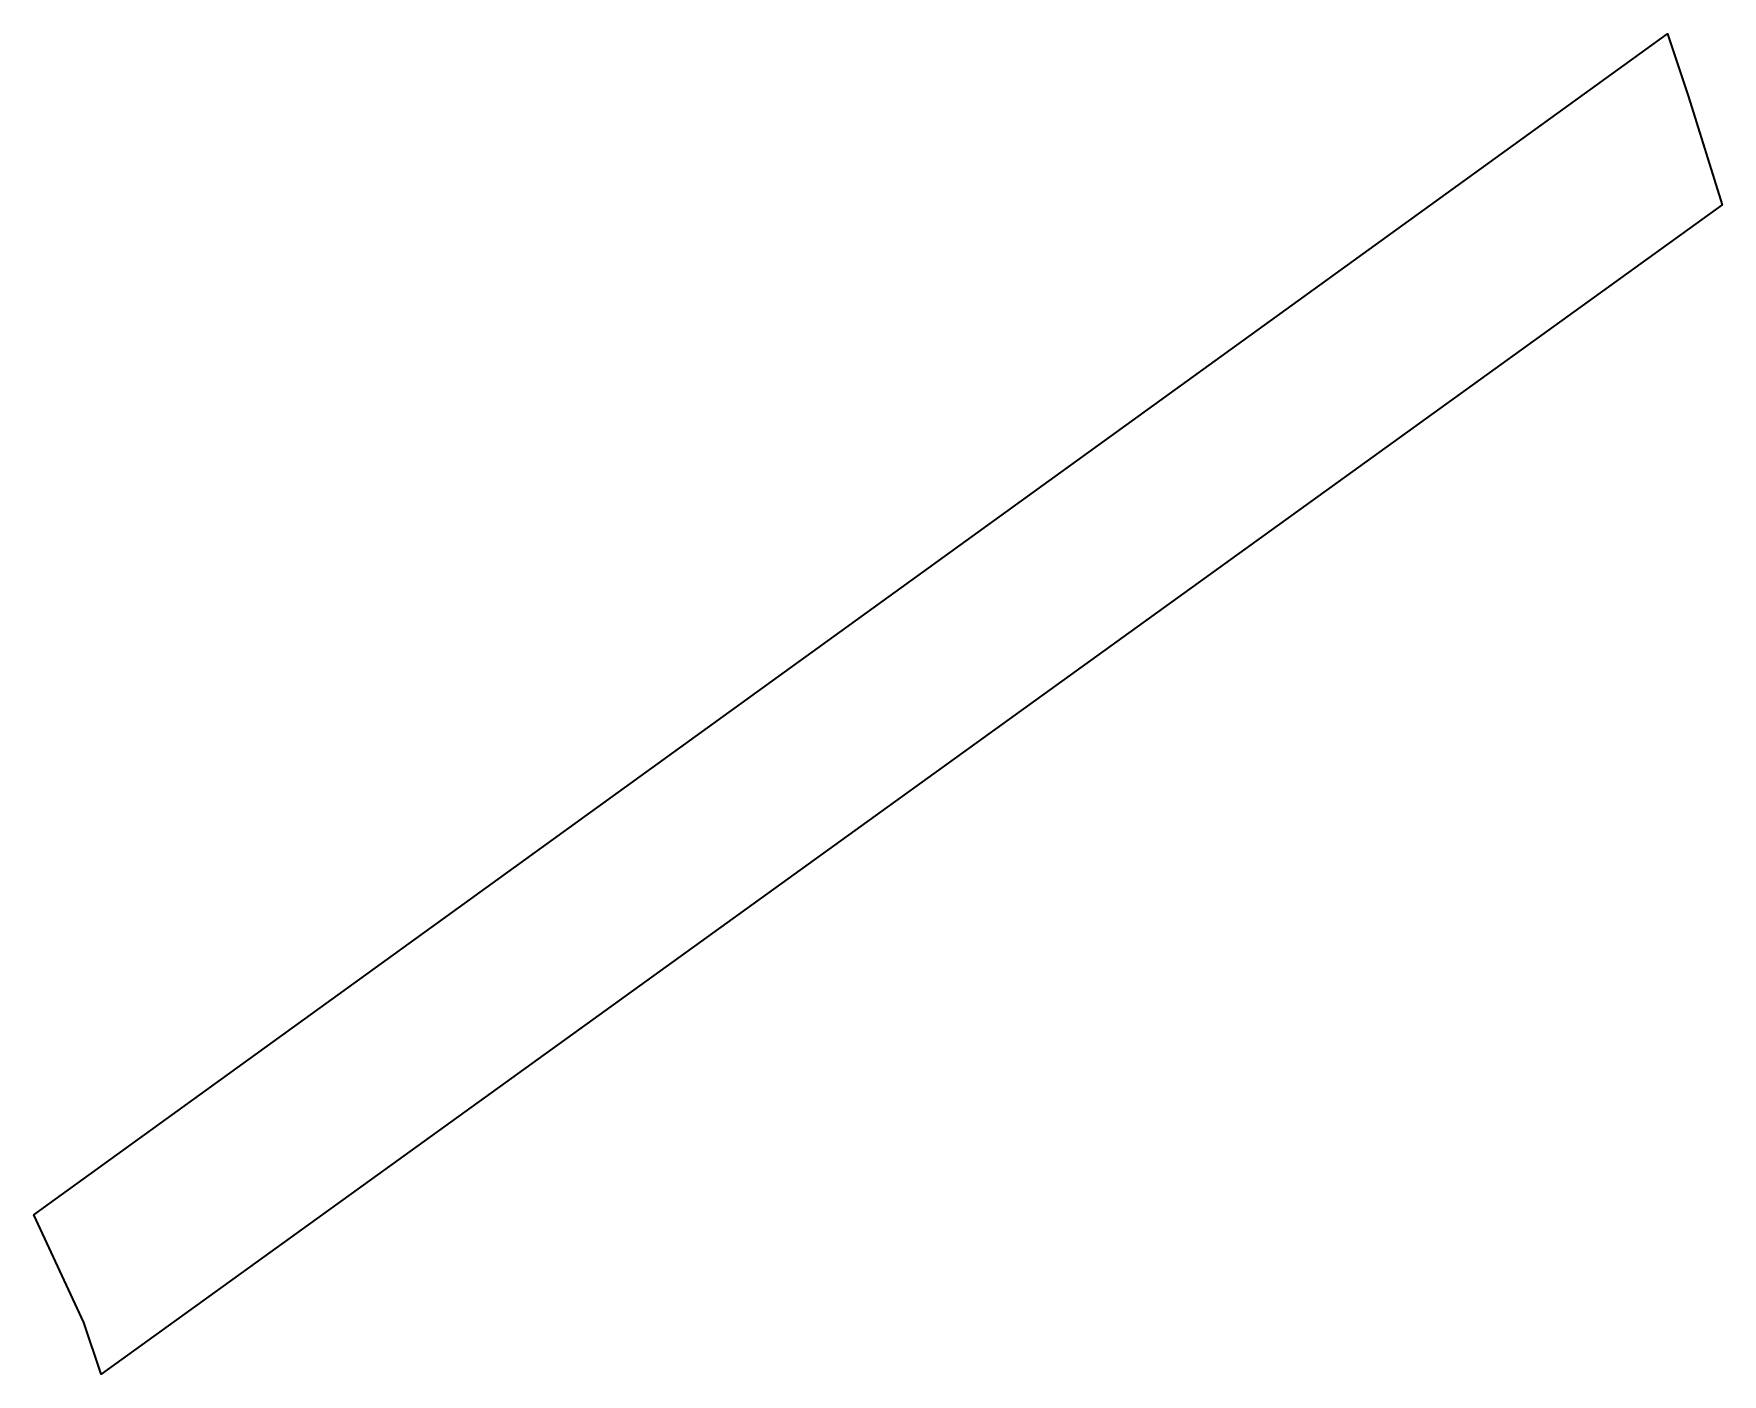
# Model space of a CAD drawing. Extents: x 613902 to 614005, y 646661 to 646743.
import ezdxf

# ---------------------------------------------------------------- set-up
doc = ezdxf.new("R2010")
doc.units = 0
doc.layers.add('_PARCELA_NOU_feb2025', color=50, linetype='Continuous')

msp = doc.modelspace()

# ---------------------------------------------------------------- linework, layer by layer
at = {"layer": '_PARCELA_NOU_feb2025'}
msp.add_lwpolyline([(614002.79, 646739.18), (614004.85, 646732.6), (613906.03, 646661.28), (613904.98, 646664.44), (613901.93, 646671), (614001.52, 646743.02)], close=True, dxfattribs=at)

doc.saveas('drawing.dxf')
